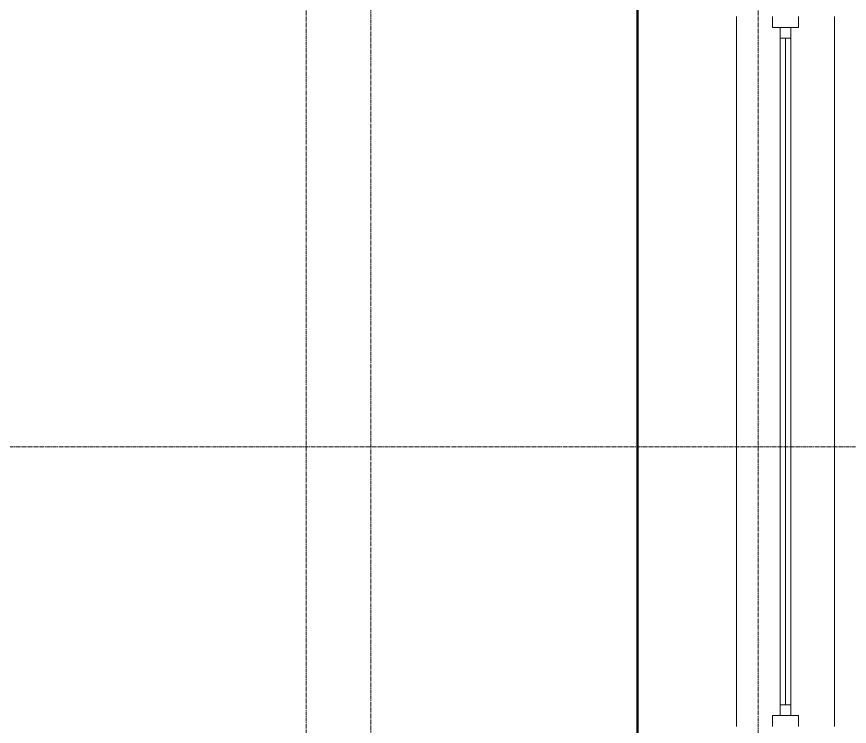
# Model space of a CAD drawing. Header units: millimetres. Extents: x -7155 to 483283, y -227682 to 148426.
# Drawn here: x 16653 to 20525, y 44000 to 47300 of the extents above; entities that cross this region are included whole.
import ezdxf

# ---------------------------------------------------------------- set-up
doc = ezdxf.new("R2010")
doc.units = ezdxf.units.MM
doc.linetypes.add('CENTER2', pattern=[28.575, 19.05, -3.175, 3.175, -3.175])
doc.layers.add('A-Wall_Материал_Газоблок_Контур', color=250, linetype='Continuous', lineweight=0)
doc.layers.add('АР_Окна', color=4, linetype='Continuous', lineweight=5)
doc.layers.add('АР_Оси_РД_100', color=7, linetype='Continuous', lineweight=0, true_color=0x525252)
doc.layers.add('РД_Оси_100', color=7, linetype='Continuous', lineweight=0, true_color=0x525252)

# ---------------------------------------------------------------- blocks, each defined once
blk = doc.blocks.new('СОШ_2200_АР_ОСИ_М100_28.05.24')
at = {"layer": 'АР_Оси_РД_100', "linetype": 'CENTER2'}
for p, q in [((20100, -6155), (20100, 139938.679)), ((29555, 45300), (-5954.958, 45300))]:
    blk.add_line(p, q, dxfattribs=at)
for points in [[(17850, 139938.679), (18000, 139538.679), (18000, -6194.092)], [(18300, -6196.31), (18300, 139538.679), (18450, 139938.679)]]:
    blk.add_lwpolyline(points, dxfattribs=at)

msp = doc.modelspace()

# ---------------------------------------------------------------- linework, layer by layer
at = {"color": 1, "lineweight": 50}
msp.add_lwpolyline([(19540, 43378), (12900, 43378), (12900, 51741), (19540, 51741)], close=True, dxfattribs=at)
at = {"layer": 'A-Wall_Материал_Газоблок_Контур', "color": 18, "linetype": 'Continuous', "lineweight": 0, "true_color": 0x000000}
for p, q in [((20000, 47300), (20000, 44000)), ((20455, 44000), (20455, 47300))]:
    msp.add_line(p, q, dxfattribs=at)
at = {"layer": 'АР_Окна', "color": 18, "linetype": 'Continuous', "lineweight": 5, "true_color": 0x000000}
for p, q in [((20000, 47300), (20000, 44000)), ((20167.5, 47300), (20167.5, 47250)), ((20287.5, 47250), (20287.5, 47300)), ((20455, 47300), (20455, 44000)), ((20167.5, 47250), (20287.5, 47250)), ((20202.5, 47250), (20252.5, 47250)), ((20202.5, 44050), (20202.5, 47250)), ((20252.5, 47250), (20252.5, 44050)), ((20202.5, 47200), (20252.5, 47200)), ((20227.5, 47200), (20227.5, 44100)), ((20202.5, 44100), (20252.5, 44100)), ((20167.5, 44000), (20167.5, 44050)), ((20167.5, 44050), (20287.5, 44050)), ((20252.5, 44050), (20202.5, 44050)), ((20287.5, 44050), (20287.5, 44000))]:
    msp.add_line(p, q, dxfattribs=at)

# ---------------------------------------------------------------- block references
at = {"layer": 'РД_Оси_100'}
msp.add_blockref('СОШ_2200_АР_ОСИ_М100_28.05.24', (0, 0), dxfattribs=at)

doc.saveas('drawing.dxf')
